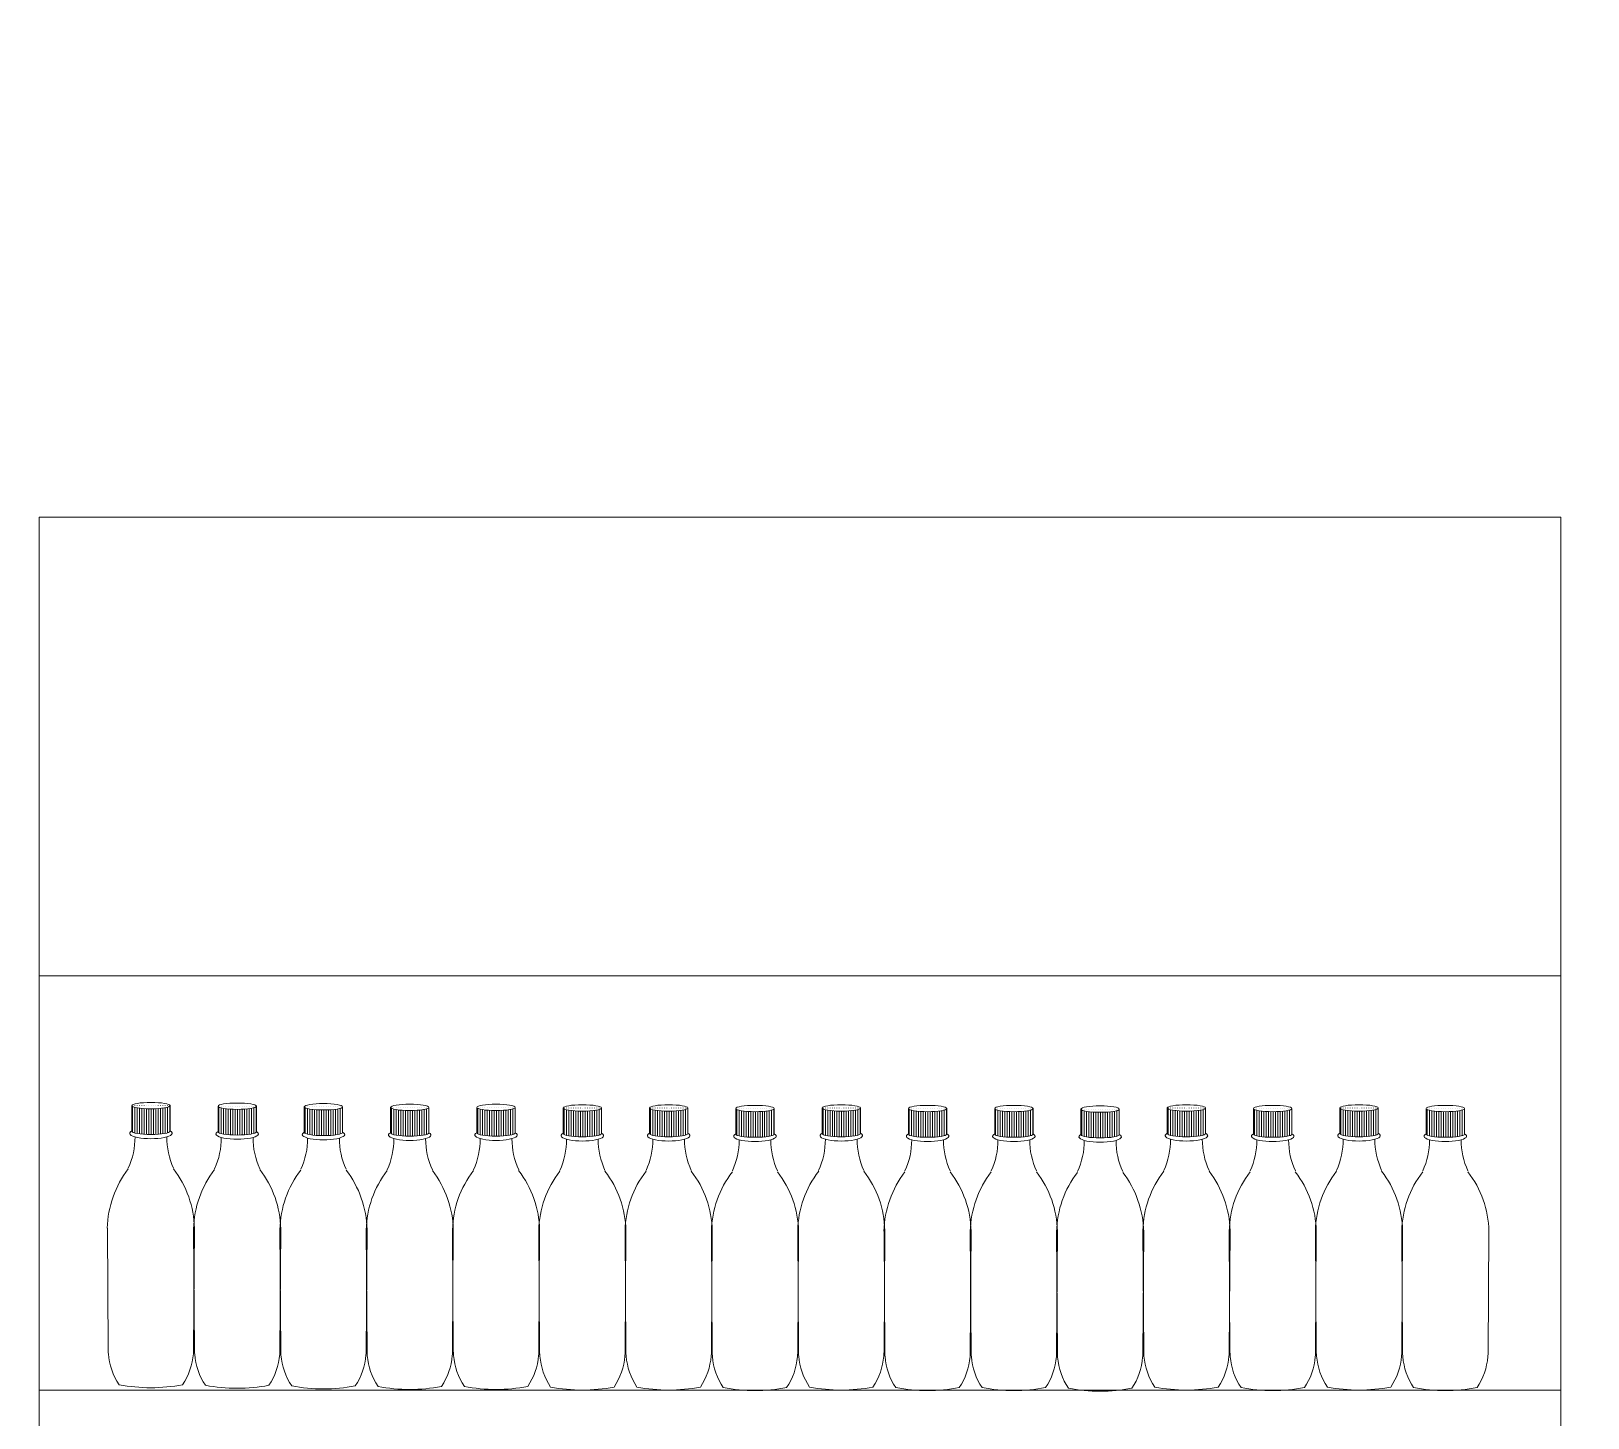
# Model space of a CAD drawing. Header units: millimetres. Extents: x 1287 to 21021, y -1522 to 4173.
# Drawn here: x 9291.8 to 9376.7, y 3435.9 to 3511.5 of the extents above; entities that cross this region are included whole.
import ezdxf

# ---------------------------------------------------------------- set-up
doc = ezdxf.new("R2010")
doc.units = ezdxf.units.MM

# ---------------------------------------------------------------- blocks, each defined once
blk = doc.blocks.new('şişe dolabı')
at = {"lineweight": 9}
h = blk.add_hatch(dxfattribs=at)
h.set_pattern_fill('LINE', scale=0.04, angle=90, style=0)
h.set_pattern_definition([(90, (9714.52683, 3697.3402), (-0.127, 4e-17), [])])
edge = h.paths.add_edge_path()
edge.add_ellipse((9742.688, 3748.679), major_axis=(1.045, 0), ratio=0.166366, start_angle=180, end_angle=360, ccw=False)
edge.add_line((9741.642, 3748.673), (9741.642, 3747.282))
edge.add_ellipse((9742.688, 3747.282), major_axis=(1.045, 0), ratio=0.166366, start_angle=180, end_angle=360)
edge.add_line((9743.733, 3747.282), (9743.733, 3748.673))
h = blk.add_hatch(dxfattribs=at)
h.set_pattern_fill('LINE', scale=0.04, angle=90, style=0)
h.set_pattern_definition([(90, (9719.23425, 3697.30859), (-0.127, 4e-17), [])])
edge = h.paths.add_edge_path()
edge.add_ellipse((9747.395, 3748.648), major_axis=(1.045, 0), ratio=0.166366, start_angle=180, end_angle=360, ccw=False)
edge.add_line((9746.35, 3748.641), (9746.35, 3747.25))
edge.add_ellipse((9747.395, 3747.25), major_axis=(1.045, 0), ratio=0.166366, start_angle=180, end_angle=360)
edge.add_line((9748.44, 3747.25), (9748.44, 3748.641))
h = blk.add_hatch(dxfattribs=at)
h.set_pattern_fill('LINE', scale=0.04, angle=90, style=0)
h.set_pattern_definition([(90, (9723.94166, 3697.27698), (-0.127, 4e-17), [])])
edge = h.paths.add_edge_path()
edge.add_ellipse((9752.102, 3748.616), major_axis=(1.045, 0), ratio=0.166366, start_angle=180, end_angle=360, ccw=False)
edge.add_line((9751.057, 3748.609), (9751.057, 3747.219))
edge.add_ellipse((9752.102, 3747.219), major_axis=(1.045, 0), ratio=0.166366, start_angle=180, end_angle=360)
edge.add_line((9753.148, 3747.219), (9753.148, 3748.609))
h = blk.add_hatch(dxfattribs=at)
h.set_pattern_fill('LINE', scale=0.04, angle=90, style=0)
h.set_pattern_definition([(90, (9728.64908, 3697.24537), (-0.127, 4e-17), [])])
edge = h.paths.add_edge_path()
edge.add_ellipse((9756.81, 3748.584), major_axis=(1.045, 0), ratio=0.166366, start_angle=180, end_angle=360, ccw=False)
edge.add_line((9755.765, 3748.578), (9755.765, 3747.187))
edge.add_ellipse((9756.81, 3747.187), major_axis=(1.045, 0), ratio=0.166366, start_angle=180, end_angle=360)
edge.add_line((9757.855, 3747.187), (9757.855, 3748.578))
h = blk.add_hatch(dxfattribs=at)
h.set_pattern_fill('LINE', scale=0.04, angle=90, style=0)
h.set_pattern_definition([(90, (9733.35671, 3697.24537), (-0.127, 4e-17), [])])
edge = h.paths.add_edge_path()
edge.add_ellipse((9761.518, 3748.584), major_axis=(1.045, 0), ratio=0.166366, start_angle=180, end_angle=360, ccw=False)
edge.add_line((9760.472, 3748.578), (9760.472, 3747.187))
edge.add_ellipse((9761.518, 3747.187), major_axis=(1.045, 0), ratio=0.166366, start_angle=180, end_angle=360)
edge.add_line((9762.563, 3747.187), (9762.563, 3748.578))
h = blk.add_hatch(dxfattribs=at)
h.set_pattern_fill('LINE', scale=0.04, angle=90, style=0)
h.set_pattern_definition([(90, (9738.06413, 3697.21376), (-0.127, 4e-17), [])])
edge = h.paths.add_edge_path()
edge.add_ellipse((9766.225, 3748.553), major_axis=(1.045, 0), ratio=0.166366, start_angle=180, end_angle=360, ccw=False)
edge.add_line((9765.18, 3748.546), (9765.18, 3747.155))
edge.add_ellipse((9766.225, 3747.155), major_axis=(1.045, 0), ratio=0.166366, start_angle=180, end_angle=360)
edge.add_line((9767.27, 3747.155), (9767.27, 3748.546))
h = blk.add_hatch(dxfattribs=at)
h.set_pattern_fill('LINE', scale=0.04, angle=90, style=0)
h.set_pattern_definition([(90, (9742.77176, 3697.21376), (-0.127, 4e-17), [])])
edge = h.paths.add_edge_path()
edge.add_ellipse((9770.933, 3748.553), major_axis=(1.045, 0), ratio=0.166366, start_angle=180, end_angle=360, ccw=False)
edge.add_line((9769.887, 3748.546), (9769.887, 3747.155))
edge.add_ellipse((9770.933, 3747.155), major_axis=(1.045, 0), ratio=0.166366, start_angle=180, end_angle=360)
edge.add_line((9771.978, 3747.155), (9771.978, 3748.546))
h = blk.add_hatch(dxfattribs=at)
h.set_pattern_fill('LINE', scale=0.04, angle=90, style=0)
h.set_pattern_definition([(90, (9747.47918, 3697.18215), (-0.127, 4e-17), [])])
edge = h.paths.add_edge_path()
edge.add_ellipse((9775.64, 3748.521), major_axis=(1.045, 0), ratio=0.166366, start_angle=180, end_angle=360, ccw=False)
edge.add_line((9774.595, 3748.515), (9774.595, 3747.124))
edge.add_ellipse((9775.64, 3747.124), major_axis=(1.045, 0), ratio=0.166366, start_angle=180, end_angle=360)
edge.add_line((9776.685, 3747.124), (9776.685, 3748.515))
h = blk.add_hatch(dxfattribs=at)
h.set_pattern_fill('LINE', scale=0.04, angle=90, style=0)
h.set_pattern_definition([(90, (9752.1866, 3697.21376), (-0.127, 4e-17), [])])
edge = h.paths.add_edge_path()
edge.add_ellipse((9780.347, 3748.553), major_axis=(1.045, 0), ratio=0.166366, start_angle=180, end_angle=360, ccw=False)
edge.add_line((9779.302, 3748.546), (9779.302, 3747.155))
edge.add_ellipse((9780.347, 3747.155), major_axis=(1.045, 0), ratio=0.166366, start_angle=180, end_angle=360)
edge.add_line((9781.393, 3747.155), (9781.393, 3748.546))
h = blk.add_hatch(dxfattribs=at)
h.set_pattern_fill('LINE', scale=0.04, angle=90, style=0)
h.set_pattern_definition([(90, (9756.89401, 3697.18215), (-0.127, 4e-17), [])])
edge = h.paths.add_edge_path()
edge.add_ellipse((9785.055, 3748.521), major_axis=(1.045, 0), ratio=0.166366, start_angle=180, end_angle=360, ccw=False)
edge.add_line((9784.009, 3748.515), (9784.009, 3747.124))
edge.add_ellipse((9785.055, 3747.124), major_axis=(1.045, 0), ratio=0.166366, start_angle=180, end_angle=360)
edge.add_line((9786.1, 3747.124), (9786.1, 3748.515))
h = blk.add_hatch(dxfattribs=at)
h.set_pattern_fill('LINE', scale=0.04, angle=90, style=0)
h.set_pattern_definition([(90, (9761.60164, 3697.18215), (-0.127, 4e-17), [])])
edge = h.paths.add_edge_path()
edge.add_ellipse((9789.762, 3748.521), major_axis=(1.045, 0), ratio=0.166366, start_angle=180, end_angle=360, ccw=False)
edge.add_line((9788.717, 3748.515), (9788.717, 3747.124))
edge.add_ellipse((9789.762, 3747.124), major_axis=(1.045, 0), ratio=0.166366, start_angle=180, end_angle=360)
edge.add_line((9790.808, 3747.124), (9790.808, 3748.515))
h = blk.add_hatch(dxfattribs=at)
h.set_pattern_fill('LINE', scale=0.04, angle=90, style=0)
h.set_pattern_definition([(90, (9766.30906, 3697.15055), (-0.127, 4e-17), [])])
edge = h.paths.add_edge_path()
edge.add_ellipse((9794.47, 3748.49), major_axis=(1.045, 0), ratio=0.166366, start_angle=180, end_angle=360, ccw=False)
edge.add_line((9793.425, 3748.483), (9793.425, 3747.092))
edge.add_ellipse((9794.47, 3747.092), major_axis=(1.045, 0), ratio=0.166366, start_angle=180, end_angle=360)
edge.add_line((9795.515, 3747.092), (9795.515, 3748.483))
h = blk.add_hatch(dxfattribs=at)
h.set_pattern_fill('LINE', scale=0.04, angle=90, style=0)
h.set_pattern_definition([(90, (9771.01669, 3697.21376), (-0.127, 4e-17), [])])
edge = h.paths.add_edge_path()
edge.add_ellipse((9799.178, 3748.553), major_axis=(1.045, 0), ratio=0.166366, start_angle=180, end_angle=360, ccw=False)
edge.add_line((9798.132, 3748.546), (9798.132, 3747.155))
edge.add_ellipse((9799.178, 3747.155), major_axis=(1.045, 0), ratio=0.166366, start_angle=180, end_angle=360)
edge.add_line((9800.223, 3747.155), (9800.223, 3748.546))
h = blk.add_hatch(dxfattribs=at)
h.set_pattern_fill('LINE', scale=0.04, angle=90, style=0)
h.set_pattern_definition([(90, (9775.72411, 3697.18215), (-0.127, 4e-17), [])])
edge = h.paths.add_edge_path()
edge.add_ellipse((9803.885, 3748.521), major_axis=(1.045, 0), ratio=0.166366, start_angle=180, end_angle=360, ccw=False)
edge.add_line((9802.84, 3748.515), (9802.84, 3747.124))
edge.add_ellipse((9803.885, 3747.124), major_axis=(1.045, 0), ratio=0.166366, start_angle=180, end_angle=360)
edge.add_line((9804.93, 3747.124), (9804.93, 3748.515))
h = blk.add_hatch(dxfattribs=at)
h.set_pattern_fill('LINE', scale=0.04, angle=90, style=0)
h.set_pattern_definition([(90, (9780.43153, 3697.21376), (-0.127, 4e-17), [])])
edge = h.paths.add_edge_path()
edge.add_ellipse((9808.592, 3748.553), major_axis=(1.045, 0), ratio=0.166366, start_angle=180, end_angle=360, ccw=False)
edge.add_line((9807.547, 3748.546), (9807.547, 3747.155))
edge.add_ellipse((9808.592, 3747.155), major_axis=(1.045, 0), ratio=0.166366, start_angle=180, end_angle=360)
edge.add_line((9809.638, 3747.155), (9809.638, 3748.546))
h = blk.add_hatch(dxfattribs=at)
h.set_pattern_fill('LINE', scale=0.04, angle=90, style=0)
h.set_pattern_definition([(90, (9785.13894, 3697.18215), (-0.127, 4e-17), [])])
edge = h.paths.add_edge_path()
edge.add_ellipse((9813.3, 3748.521), major_axis=(1.045, 0), ratio=0.166366, start_angle=180, end_angle=360, ccw=False)
edge.add_line((9812.254, 3748.515), (9812.254, 3747.124))
edge.add_ellipse((9813.3, 3747.124), major_axis=(1.045, 0), ratio=0.166366, start_angle=180, end_angle=360)
edge.add_line((9814.345, 3747.124), (9814.345, 3748.515))
at = {"color": 7, "lineweight": 9}
for p, q in [((9741.642, 3748.679), (9741.642, 3747.282)), ((9743.733, 3748.679), (9743.733, 3747.282)), ((9746.35, 3748.648), (9746.35, 3747.25)), ((9748.44, 3748.648), (9748.44, 3747.25)), ((9751.057, 3748.616), (9751.057, 3747.219)), ((9753.148, 3748.616), (9753.148, 3747.219)), ((9755.765, 3748.584), (9755.765, 3747.187)), ((9757.855, 3748.584), (9757.855, 3747.187)), ((9760.472, 3748.584), (9760.472, 3747.187)), ((9762.563, 3748.584), (9762.563, 3747.187)), ((9765.18, 3748.553), (9765.18, 3747.155)), ((9767.27, 3748.553), (9767.27, 3747.155)), ((9769.887, 3748.553), (9769.887, 3747.155)), ((9771.978, 3748.553), (9771.978, 3747.155)), ((9774.595, 3748.521), (9774.595, 3747.124)), ((9776.685, 3748.521), (9776.685, 3747.124)), ((9779.302, 3748.553), (9779.302, 3747.155)), ((9781.393, 3748.553), (9781.393, 3747.155)), ((9784.009, 3748.521), (9784.009, 3747.124)), ((9786.1, 3748.521), (9786.1, 3747.124)), ((9788.717, 3748.521), (9788.717, 3747.124)), ((9790.808, 3748.521), (9790.808, 3747.124)), ((9793.425, 3748.49), (9793.425, 3747.092)), ((9795.515, 3748.49), (9795.515, 3747.092)), ((9798.132, 3748.553), (9798.132, 3747.155)), ((9800.223, 3748.553), (9800.223, 3747.155)), ((9802.84, 3748.521), (9802.84, 3747.124)), ((9804.93, 3748.521), (9804.93, 3747.124)), ((9807.547, 3748.553), (9807.547, 3747.155)), ((9809.638, 3748.553), (9809.638, 3747.155)), ((9812.254, 3748.521), (9812.254, 3747.124)), ((9814.345, 3748.521), (9814.345, 3747.124)), ((9740.312, 3741.991), (9740.356, 3735.351)), ((9745.064, 3741.991), (9745.019, 3735.351)), ((9745.019, 3741.96), (9745.064, 3735.319)), ((9749.726, 3741.928), (9749.771, 3735.288)), ((9749.771, 3741.96), (9749.727, 3735.319)), ((9754.479, 3741.928), (9754.434, 3735.288)), ((9754.434, 3741.896), (9754.478, 3735.256)), ((9759.186, 3741.896), (9759.141, 3735.256)), ((9759.141, 3741.896), (9759.186, 3735.256)), ((9763.894, 3741.896), (9763.849, 3735.256)), ((9763.849, 3741.865), (9763.893, 3735.224)), ((9768.601, 3741.865), (9768.556, 3735.224)), ((9768.556, 3741.865), (9768.601, 3735.224)), ((9773.309, 3741.865), (9773.264, 3735.224)), ((9773.264, 3741.833), (9773.308, 3735.193)), ((9777.971, 3741.865), (9778.016, 3735.224)), ((9778.016, 3741.833), (9777.972, 3735.193)), ((9782.724, 3741.865), (9782.679, 3735.224)), ((9782.679, 3741.833), (9782.723, 3735.193)), ((9787.431, 3741.833), (9787.386, 3735.193)), ((9787.386, 3741.833), (9787.431, 3735.193)), ((9792.139, 3741.833), (9792.094, 3735.193)), ((9792.094, 3741.802), (9792.138, 3735.161)), ((9796.801, 3741.865), (9796.846, 3735.224)), ((9796.846, 3741.802), (9796.801, 3735.161)), ((9801.554, 3741.865), (9801.509, 3735.224)), ((9801.509, 3741.833), (9801.553, 3735.193)), ((9806.216, 3741.865), (9806.261, 3735.224)), ((9806.261, 3741.833), (9806.216, 3735.193)), ((9810.968, 3741.865), (9810.924, 3735.224)), ((9810.924, 3741.833), (9810.968, 3735.193)), ((9815.676, 3741.833), (9815.631, 3735.193))]:
    blk.add_line(p, q, dxfattribs=at)
at = {"lineweight": 9}
blk.add_line((9736.594, 3733.166), (9819.594, 3733.166), dxfattribs=at)
blk.add_lwpolyline([(9736.594, 3780.766), (9819.594, 3780.766), (9819.594, 3575.766), (9736.594, 3575.766)], close=True, dxfattribs=at)
blk.add_lwpolyline([(9736.594, 3755.766), (9819.594, 3755.766)], dxfattribs=at)
at = {"color": 7, "lineweight": 9}
for centre, radius, start, end in [((9737.749, 3746.963), 4.074, 335.47, 0.1502), ((9747.627, 3746.963), 4.074, 179.8498, 204.53), ((9742.456, 3746.931), 4.074, 335.47, 0.1502), ((9752.334, 3746.931), 4.074, 179.8498, 204.53), ((9747.163, 3746.899), 4.074, 335.47, 0.1502), ((9757.042, 3746.899), 4.074, 179.8498, 204.53), ((9751.871, 3746.868), 4.074, 335.47, 0.1502), ((9761.749, 3746.868), 4.074, 179.8498, 204.53), ((9756.578, 3746.868), 4.074, 335.47, 0.1502), ((9766.457, 3746.868), 4.074, 179.8498, 204.53), ((9761.286, 3746.836), 4.074, 335.47, 0.1502), ((9771.164, 3746.836), 4.074, 179.8498, 204.53), ((9765.994, 3746.836), 4.074, 335.47, 0.1502), ((9775.872, 3746.836), 4.074, 179.8498, 204.53), ((9770.701, 3746.805), 4.074, 335.47, 0.1502), ((9780.579, 3746.805), 4.074, 179.8498, 204.53), ((9775.408, 3746.836), 4.074, 335.47, 0.1502), ((9785.286, 3746.836), 4.074, 179.8498, 204.53), ((9780.116, 3746.805), 4.074, 335.47, 0.1502), ((9789.994, 3746.805), 4.074, 179.8498, 204.53), ((9784.823, 3746.805), 4.074, 335.47, 0.1502), ((9794.702, 3746.805), 4.074, 179.8498, 204.53), ((9789.531, 3746.773), 4.074, 335.47, 0.1502), ((9799.409, 3746.773), 4.074, 179.8498, 204.53), ((9794.238, 3746.836), 4.074, 335.47, 0.1502), ((9804.117, 3746.836), 4.074, 179.8498, 204.53), ((9798.946, 3746.805), 4.074, 335.47, 0.1502), ((9808.824, 3746.805), 4.074, 179.8498, 204.53), ((9803.653, 3746.836), 4.074, 335.47, 0.1502), ((9813.531, 3746.836), 4.074, 179.8498, 204.53), ((9808.361, 3746.805), 4.074, 335.47, 0.1502), ((9818.239, 3746.805), 4.074, 179.8498, 204.53), ((9745.802, 3741.872), 5.492, 142.31659, 178.76028), ((9739.573, 3741.872), 5.492, 1.23972, 37.68341), ((9750.51, 3741.841), 5.492, 142.31659, 178.76028), ((9744.281, 3741.841), 5.492, 1.23972, 37.68341), ((9755.217, 3741.809), 5.492, 142.31659, 178.76028), ((9748.988, 3741.809), 5.492, 1.23972, 37.68341), ((9759.924, 3741.778), 5.492, 142.31659, 178.76028), ((9753.695, 3741.778), 5.492, 1.23972, 37.68341), ((9764.632, 3741.778), 5.492, 142.31659, 178.76028), ((9758.403, 3741.778), 5.492, 1.23972, 37.68341), ((9769.34, 3741.746), 5.492, 142.31659, 178.76028), ((9763.11, 3741.746), 5.492, 1.23972, 37.68341), ((9774.047, 3741.746), 5.492, 142.31659, 178.76028), ((9767.818, 3741.746), 5.492, 1.23972, 37.68341), ((9778.755, 3741.714), 5.492, 142.31659, 178.76028), ((9772.525, 3741.714), 5.492, 1.23972, 37.68341), ((9783.462, 3741.746), 5.492, 142.31659, 178.76028), ((9777.233, 3741.746), 5.492, 1.23972, 37.68341), ((9788.169, 3741.714), 5.492, 142.31659, 178.76028), ((9781.94, 3741.714), 5.492, 1.23972, 37.68341), ((9792.877, 3741.714), 5.492, 142.31659, 178.76028), ((9786.648, 3741.714), 5.492, 1.23972, 37.68341), ((9797.584, 3741.683), 5.492, 142.31659, 178.76028), ((9791.355, 3741.683), 5.492, 1.23972, 37.68341), ((9802.292, 3741.746), 5.492, 142.31659, 178.76028), ((9796.063, 3741.746), 5.492, 1.23972, 37.68341), ((9806.999, 3741.714), 5.492, 142.31659, 178.76028), ((9800.77, 3741.714), 5.492, 1.23972, 37.68341), ((9811.707, 3741.746), 5.492, 142.31659, 178.76028), ((9805.478, 3741.746), 5.492, 1.23972, 37.68341), ((9816.414, 3741.714), 5.492, 142.31659, 178.76028), ((9810.185, 3741.714), 5.492, 1.23972, 37.68341), ((9742.173, 3735.371), 1.817, 180.13766, 187.03555), ((9743.878, 3735.42), 3.519, 184.43116, 213.91306), ((9741.497, 3735.42), 3.519, 326.08694, 355.56884), ((9743.202, 3735.371), 1.817, 352.96445, 359.86234), ((9746.88, 3735.339), 1.817, 180.13766, 187.03555), ((9748.586, 3735.389), 3.519, 184.43116, 213.91306), ((9746.205, 3735.389), 3.519, 326.08694, 355.56884), ((9747.91, 3735.339), 1.817, 352.96445, 359.86234), ((9751.588, 3735.308), 1.817, 180.13766, 187.03555), ((9753.293, 3735.357), 3.519, 184.43116, 213.91306), ((9750.912, 3735.357), 3.519, 326.08694, 355.56884), ((9752.617, 3735.308), 1.817, 352.96445, 359.86234), ((9756.295, 3735.276), 1.817, 180.13766, 187.03555), ((9758, 3735.325), 3.519, 184.43116, 213.91306), ((9755.619, 3735.325), 3.519, 326.08694, 355.56884), ((9757.325, 3735.276), 1.817, 352.96445, 359.86234), ((9761.003, 3735.276), 1.817, 180.13766, 187.03555), ((9762.708, 3735.325), 3.519, 184.43116, 213.91306), ((9760.327, 3735.325), 3.519, 326.08694, 355.56884), ((9762.032, 3735.276), 1.817, 352.96445, 359.86234), ((9765.71, 3735.245), 1.817, 180.13766, 187.03555), ((9767.416, 3735.294), 3.519, 184.43116, 213.91306), ((9765.034, 3735.294), 3.519, 326.08694, 355.56884), ((9766.74, 3735.245), 1.817, 352.96445, 359.86234), ((9770.418, 3735.245), 1.817, 180.13766, 187.03555), ((9772.123, 3735.294), 3.519, 184.43116, 213.91306), ((9769.742, 3735.294), 3.519, 326.08694, 355.56884), ((9771.447, 3735.245), 1.817, 352.96445, 359.86234), ((9775.125, 3735.213), 1.817, 180.13766, 187.03555), ((9776.831, 3735.262), 3.519, 184.43116, 213.91306), ((9774.449, 3735.262), 3.519, 326.08694, 355.56884), ((9776.155, 3735.213), 1.817, 352.96445, 359.86234), ((9779.833, 3735.245), 1.817, 180.13766, 187.03555), ((9781.538, 3735.294), 3.519, 184.43116, 213.91306), ((9779.157, 3735.294), 3.519, 326.08694, 355.56884), ((9780.862, 3735.245), 1.817, 352.96445, 359.86234), ((9784.54, 3735.213), 1.817, 180.13766, 187.03555), ((9786.245, 3735.262), 3.519, 184.43116, 213.91306), ((9783.864, 3735.262), 3.519, 326.08694, 355.56884), ((9785.57, 3735.213), 1.817, 352.96445, 359.86234), ((9789.248, 3735.213), 1.817, 180.13766, 187.03555), ((9790.953, 3735.262), 3.519, 184.43116, 213.91306), ((9788.572, 3735.262), 3.519, 326.08694, 355.56884), ((9790.277, 3735.213), 1.817, 352.96445, 359.86234), ((9793.955, 3735.181), 1.817, 180.13766, 187.03555), ((9795.66, 3735.231), 3.519, 184.43116, 213.91306), ((9793.279, 3735.231), 3.519, 326.08694, 355.56884), ((9794.985, 3735.181), 1.817, 352.96445, 359.86234), ((9798.663, 3735.245), 1.817, 180.13766, 187.03555), ((9800.368, 3735.294), 3.519, 184.43116, 213.91306), ((9797.987, 3735.294), 3.519, 326.08694, 355.56884), ((9799.692, 3735.245), 1.817, 352.96445, 359.86234), ((9803.37, 3735.213), 1.817, 180.13766, 187.03555), ((9805.075, 3735.262), 3.519, 184.43116, 213.91306), ((9802.694, 3735.262), 3.519, 326.08694, 355.56884), ((9804.4, 3735.213), 1.817, 352.96445, 359.86234), ((9808.078, 3735.245), 1.817, 180.13766, 187.03555), ((9809.783, 3735.294), 3.519, 184.43116, 213.91306), ((9807.402, 3735.294), 3.519, 326.08694, 355.56884), ((9809.107, 3735.245), 1.817, 352.96445, 359.86234), ((9812.785, 3735.213), 1.817, 180.13766, 187.03555), ((9814.49, 3735.262), 3.519, 184.43116, 213.91306), ((9812.109, 3735.262), 3.519, 326.08694, 355.56884), ((9813.815, 3735.213), 1.817, 352.96445, 359.86234), ((9742.688, 3742.448), 9.156, 259.10978, 280.89022), ((9747.395, 3742.416), 9.156, 259.10978, 280.89022), ((9752.102, 3742.385), 9.156, 259.10978, 280.89022), ((9756.81, 3742.353), 9.156, 259.10978, 280.89022), ((9761.518, 3742.353), 9.156, 259.10978, 280.89022), ((9766.225, 3742.322), 9.156, 259.10978, 280.89022), ((9770.933, 3742.322), 9.156, 259.10978, 280.89022), ((9775.64, 3742.29), 9.156, 259.10978, 280.89022), ((9780.347, 3742.322), 9.156, 259.10978, 280.89022), ((9785.055, 3742.29), 9.156, 259.10978, 280.89022), ((9789.762, 3742.29), 9.156, 259.10978, 280.89022), ((9794.47, 3742.258), 9.156, 259.10978, 280.89022), ((9799.178, 3742.322), 9.156, 259.10978, 280.89022), ((9803.885, 3742.29), 9.156, 259.10978, 280.89022), ((9808.592, 3742.322), 9.156, 259.10978, 280.89022), ((9813.3, 3742.29), 9.156, 259.10978, 280.89022)]:
    blk.add_arc(centre, radius, start, end, dxfattribs=at)
for centre in [(9742.688, 3748.679), (9747.395, 3748.648), (9752.102, 3748.616), (9756.81, 3748.584), (9761.518, 3748.584), (9766.225, 3748.553), (9770.933, 3748.553), (9775.64, 3748.521), (9780.347, 3748.553), (9785.055, 3748.521), (9789.762, 3748.521), (9794.47, 3748.49), (9799.178, 3748.553), (9803.885, 3748.521), (9808.592, 3748.553), (9813.3, 3748.521)]:
    blk.add_ellipse(centre, major_axis=(1.045, 0), ratio=0.166366, dxfattribs=at)
at = {"color": 7, "lineweight": 9, "extrusion": (0, 0, -1)}
for centre in [(9742.688, 3747.169), (9747.395, 3747.138), (9752.102, 3747.106), (9756.81, 3747.075), (9761.518, 3747.075), (9766.225, 3747.043), (9770.933, 3747.043), (9775.64, 3747.011), (9780.347, 3747.043), (9785.055, 3747.011), (9789.762, 3747.011), (9794.47, 3746.98), (9799.178, 3747.043), (9803.885, 3747.011), (9808.592, 3747.043), (9813.3, 3747.011)]:
    blk.add_ellipse(centre, major_axis=(-1.159, 0), ratio=0.254188, start_param=2.694786, end_param=6.729992, dxfattribs=at)
at = {"color": 7, "lineweight": 9}
for centre in [(9742.688, 3747.282), (9747.395, 3747.25), (9752.102, 3747.219), (9756.81, 3747.187), (9761.518, 3747.187), (9766.225, 3747.155), (9770.933, 3747.155), (9775.64, 3747.124), (9780.347, 3747.155), (9785.055, 3747.124), (9789.762, 3747.124), (9794.47, 3747.092), (9799.178, 3747.155), (9803.885, 3747.124), (9808.592, 3747.155), (9813.3, 3747.124)]:
    blk.add_ellipse(centre, major_axis=(1.045, 0), ratio=0.166366, start_param=3.141593, end_param=6.283185, dxfattribs=at)

msp = doc.modelspace()

# ---------------------------------------------------------------- hatches: boundary and pattern name
h = msp.add_hatch(color=256)
h.dxf.hatch_style = 1
h.paths.add_polyline_path([(10598.775, 584.53), (10598.775, 4059.675), (5942.638, 4059.675), (5942.638, 584.53)])
h.paths.add_polyline_path([(5962.638, 604.53), (5962.638, 4039.675), (10578.775, 4039.675), (10578.775, 604.53)], flags=16)
h.paths.add_polyline_path([(6519.893, 778.27), (6520.667, 3865.935), (6536.057, 3865.935), (6535.283, 778.27)], flags=0)
h.paths.add_polyline_path([(6015.638, 1487.424), (6015.635, 1502.885), (6468.358, 1502.885), (6468.358, 1487.495)], flags=0)
h.paths.add_polyline_path([(6080.278, 1558.408), (6080.278, 1881.292), (6183.601, 1881.292), (6183.601, 1558.408)], flags=0)
h.paths.add_polyline_path([(6071.667, 1891.8), (6037.227, 1891.8), (6054.447, 1921.935)], flags=0)
h.paths.add_polyline_path([(6015.635, 1969.703), (6015.638, 1985.164), (6468.358, 1985.093), (6468.358, 1969.703)], flags=0)
h.paths.add_polyline_path([(6015.521, 2302.178), (6015.523, 2317.639), (6468.243, 2317.568), (6468.243, 2302.178)], flags=0)
h.paths.add_polyline_path([(6015.556, 2537.898), (6015.558, 2553.359), (6468.278, 2553.288), (6468.278, 2537.898)], flags=0)
h.paths.add_polyline_path([(6015.591, 2763.088), (6015.594, 2778.549), (6468.313, 2778.478), (6468.313, 2763.088)], flags=0)
h.paths.add_polyline_path([(6015.635, 2988.278), (6015.638, 3003.739), (6468.358, 3003.668), (6468.358, 2988.278)], flags=0)
h.paths.add_polyline_path([(6015.635, 3269.753), (6015.638, 3285.214), (6468.358, 3285.143), (6468.358, 3269.753)], flags=0)
h.paths.add_polyline_path([(6015.635, 3569.858), (6015.638, 3585.319), (6468.358, 3585.248), (6468.358, 3569.858)], flags=0)
h.paths.add_polyline_path([(6011.198, 802.859), (6502.295, 802.859), (6502.295, 1366.204), (6011.198, 1366.204)], flags=8)
h.paths.add_polyline_path([(6032.866, 1386.231), (6154.175, 1386.231), (6154.175, 1444.648), (6032.866, 1444.648)], flags=8)
h.paths.add_polyline_path([(6083.249, 2022.59), (6419.744, 2022.59), (6419.744, 2188.638), (6083.249, 2188.638)], flags=8)
h.paths.add_polyline_path([(6032.989, 3510.142), (6274.583, 3510.142), (6274.583, 3568.56), (6032.989, 3568.56)], flags=8)
h.paths.add_polyline_path([(6192.211, 1890.769), (6318.904, 1890.769), (6318.904, 1916.599), (6192.211, 1916.599)], flags=8)
h.paths.add_polyline_path([(6096.728, 1889.902), (6173.401, 1889.902), (6173.401, 1915.733), (6096.728, 1915.733)], flags=8)
h.paths.add_polyline_path([(6219.686, 3657.173), (6505.428, 3657.173), (6505.428, 3704.638), (6219.686, 3704.638)], flags=8)

# ---------------------------------------------------------------- block references
msp.add_blockref('şişe dolabı', (-444.361, -295.787))

doc.saveas('drawing.dxf')
